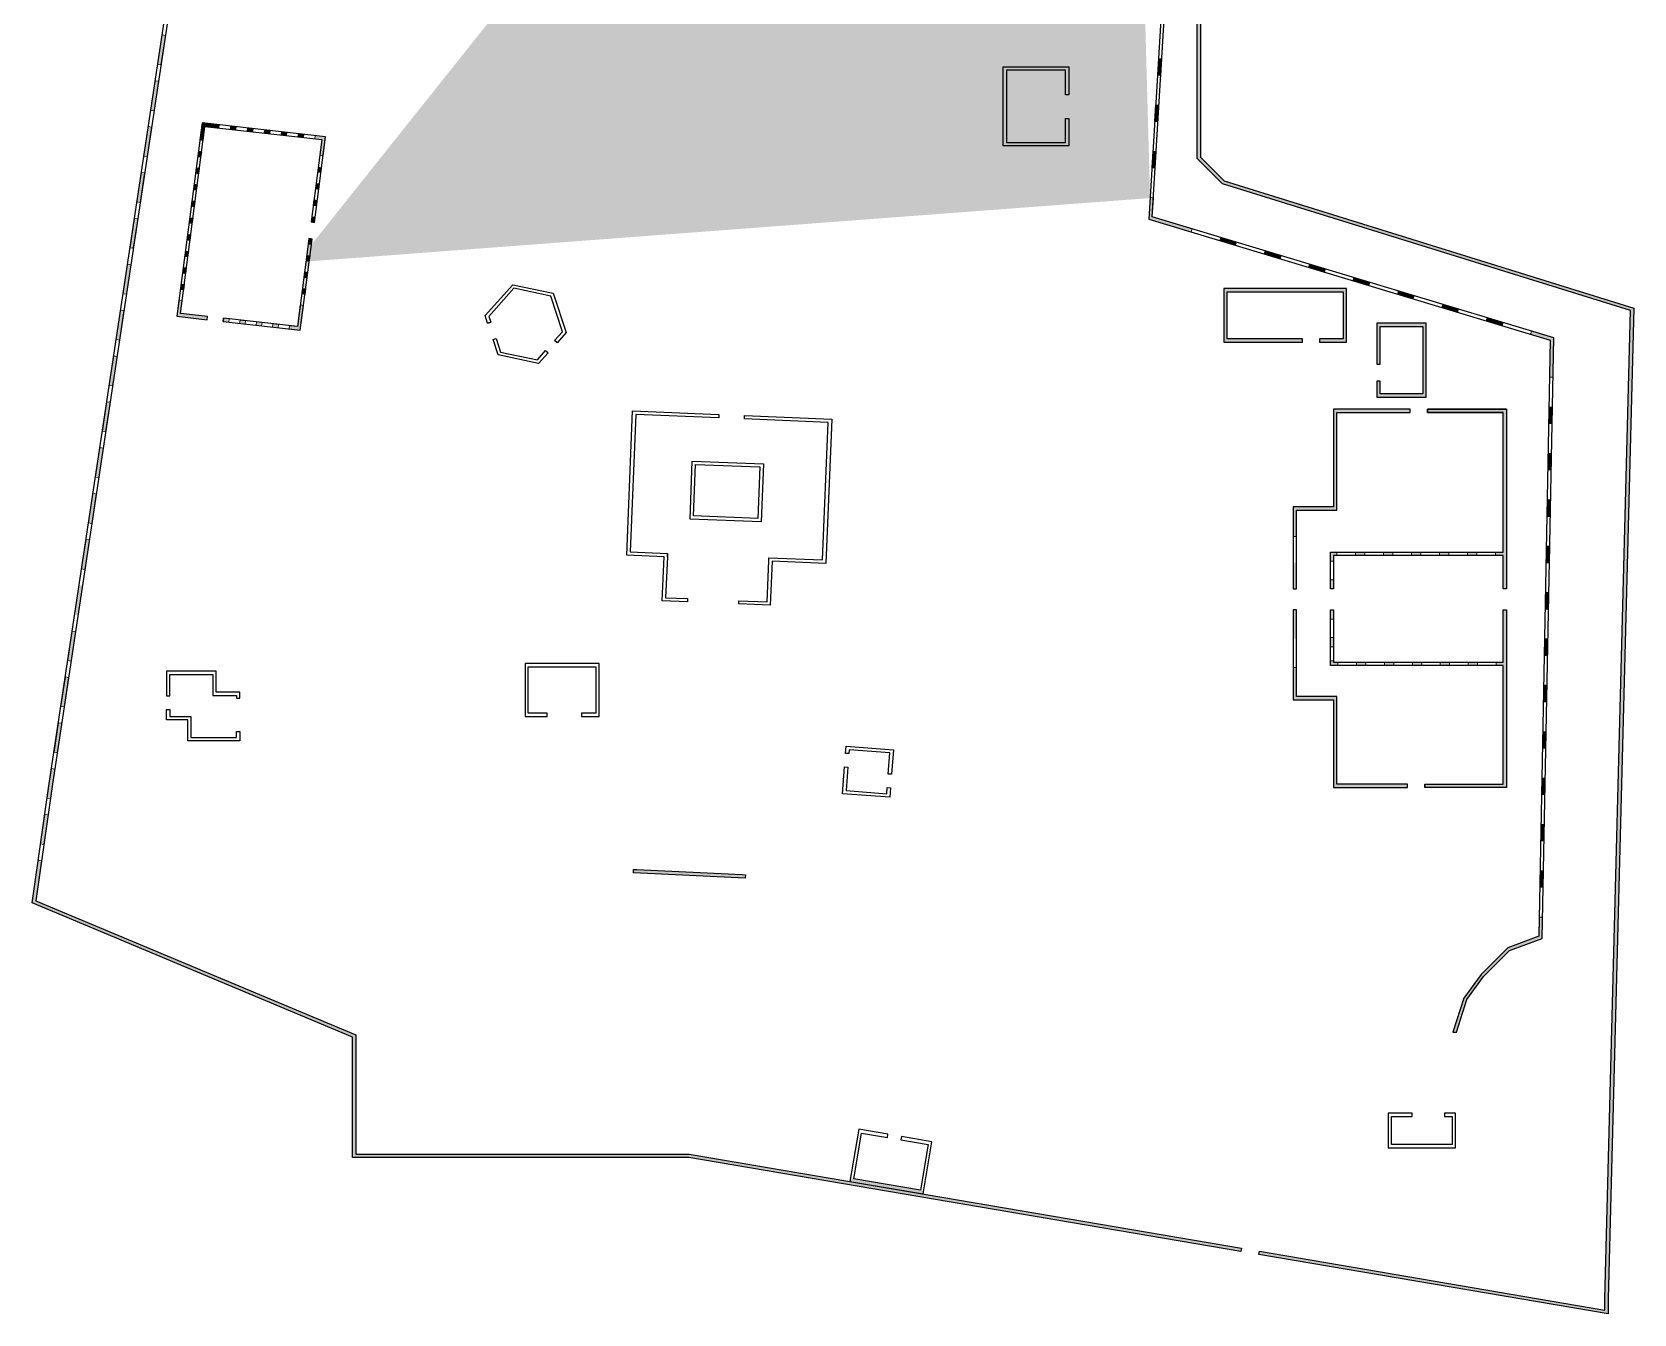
# Model space of a CAD drawing. Header units: millimetres. Extents: x -963 to 128536, y -35530 to 139222.
# Drawn here: x -963 to 119707, y -35530 to 61043 of the extents above; entities that cross this region are included whole.
import ezdxf

# ---------------------------------------------------------------- set-up
doc = ezdxf.new("R2010")
doc.units = ezdxf.units.MM
doc.layers.add('archi', color=7, linetype='Continuous')
doc.layers.add('archiw', color=255, linetype='Continuous', lineweight=0)

msp = doc.modelspace()

# ---------------------------------------------------------------- hatches: boundary and pattern name
at = {"layer": 'archiw'}
h = msp.add_hatch(color=7, dxfattribs=at)
h.dxf.hatch_style = 1
h.paths.add_polyline_path([(91499, -30801), (91457, -31047), (117776, -35530), (117765, -34391), (119707, 40242), (88840, 49835), (87062, 51624), (87062, 62056), (91256, 78049), (91488, 84910), (104172, 85782), (101111, 139126), (100862, 139112), (103908, 86014), (91247, 85144), (91007, 78086), (86812, 62088), (86812, 51521), (88707, 49615), (119452, 40060), (117515, -34385), (117515, -34394), (117523, -35233)])
h = msp.add_hatch(color=7, dxfattribs=at)
h.dxf.hatch_style = 1
h.paths.add_polyline_path([(2835, 19332), (2588, 19370), (2253, 17149), (2500, 17112)], flags=17)
h.paths.add_polyline_path([(2835, 19332), (2588, 19370), (2253, 17149), (2500, 17112)])
edge = h.paths.add_edge_path()
edge.add_line((83505, 48555), (83256, 48570))
edge.add_line((81179, 124151), (81179, 123901))
edge.add_line((82946, 124151), (82946, 123901))
edge.add_line((20089, 45038), (19841, 45070))
edge.add_line((19730, 44214), (19977, 44182))
edge.add_line((19406, 41726), (19653, 41694))
edge.add_line((19568, 42970), (19815, 42938))
edge.add_line((19352, 41314), (19599, 41282))
edge.add_line((19514, 42558), (19761, 42525))
edge.add_line((19676, 43801), (19923, 43769))
h = msp.add_hatch(color=7, dxfattribs=at)
h.dxf.hatch_style = 1
h.paths.add_polyline_path([(9081, 60788), (8834, 60826), (8499, 58605), (8746, 58567)])
h = msp.add_hatch(color=7, dxfattribs=at)
h.dxf.hatch_style = 1
h.paths.add_polyline_path([(84136, 59019), (83887, 59034), (83812, 57789), (84061, 57774)])
h = msp.add_hatch(color=7, dxfattribs=at)
h.dxf.hatch_style = 1
h.paths.add_polyline_path([(8560, 57334), (8313, 57371), (7979, 55150), (8226, 55113)])
h = msp.add_hatch(color=7, dxfattribs=at)
h.dxf.hatch_style = 1
h.paths.add_polyline_path([(83926, 55532), (83677, 55547), (83602, 54302), (83851, 54287)])
h = msp.add_hatch(color=7, dxfattribs=at)
h.dxf.hatch_style = 1
h.paths.add_polyline_path([(8040, 53879), (7793, 53916), (7458, 51695), (7705, 51658)])
h = msp.add_hatch(color=7, dxfattribs=at)
h.dxf.hatch_style = 1
h.paths.add_polyline_path([(13142, 54065), (11849, 54211), (11680, 52914), (11927, 52882), (12064, 53935), (13114, 53817)])
h = msp.add_hatch(color=7, dxfattribs=at)
h.dxf.hatch_style = 1
h.paths.add_polyline_path([(14417, 53921), (14000, 53968), (13972, 53720), (14389, 53673)])
h = msp.add_hatch(color=7, dxfattribs=at)
h.dxf.hatch_style = 1
h.paths.add_polyline_path([(15692, 53776), (15275, 53824), (15246, 53576), (15664, 53528)])
h = msp.add_hatch(color=7, dxfattribs=at)
h.dxf.hatch_style = 1
h.paths.add_polyline_path([(16967, 53632), (16549, 53679), (16521, 53431), (16939, 53384)])
h = msp.add_hatch(color=7, dxfattribs=at)
h.dxf.hatch_style = 1
h.paths.add_polyline_path([(18242, 53488), (17824, 53535), (17796, 53287), (18214, 53240)])
h = msp.add_hatch(color=7, dxfattribs=at)
h.dxf.hatch_style = 1
h.paths.add_polyline_path([(19517, 53344), (19099, 53391), (19071, 53143), (19489, 53096)])
h = msp.add_hatch(color=7, dxfattribs=at)
h.dxf.hatch_style = 1
h.paths.add_polyline_path([(21147, 53160), (20374, 53247), (20346, 52999), (20867, 52940), (20710, 51737), (20958, 51705)])
h = msp.add_hatch(color=7, dxfattribs=at)
h.dxf.hatch_style = 1
h.paths.add_polyline_path([(11816, 52026), (11568, 52058), (11514, 51646), (11762, 51614)])
h = msp.add_hatch(color=7, dxfattribs=at)
h.dxf.hatch_style = 1
h.paths.add_polyline_path([(83716, 52045), (83467, 52060), (83392, 50814), (83641, 50799)])
h = msp.add_hatch(color=7, dxfattribs=at)
h.dxf.hatch_style = 1
h.paths.add_polyline_path([(11654, 50782), (11406, 50815), (11352, 50402), (11600, 50370)])
h = msp.add_hatch(color=7, dxfattribs=at)
h.dxf.hatch_style = 1
h.paths.add_polyline_path([(20846, 50849), (20599, 50882), (20545, 50469), (20792, 50437)])
h = msp.add_hatch(color=7, dxfattribs=at)
h.dxf.hatch_style = 1
h.paths.add_polyline_path([(7519, 50424), (7272, 50462), (6938, 48241), (7185, 48204)])
h = msp.add_hatch(color=7, dxfattribs=at)
h.dxf.hatch_style = 1
h.paths.add_polyline_path([(11491, 49539), (11244, 49571), (11190, 49159), (11438, 49126)])
h = msp.add_hatch(color=7, dxfattribs=at)
h.dxf.hatch_style = 1
h.paths.add_polyline_path([(20684, 49606), (20437, 49638), (20383, 49225), (20630, 49193)])
h = msp.add_hatch(color=7, dxfattribs=at)
h.dxf.hatch_style = 1
h.paths.add_polyline_path([(11329, 48295), (11082, 48327), (11028, 47915), (11276, 47883)])
h = msp.add_hatch(color=7, dxfattribs=at)
h.dxf.hatch_style = 1
h.paths.add_polyline_path([(20522, 48362), (20275, 48394), (20221, 47982), (20468, 47949)])
h = msp.add_hatch(color=7, dxfattribs=at)
h.dxf.hatch_style = 1
h.paths.add_polyline_path([(83505, 48555), (83256, 48570), (83159, 46950), (86358, 45984), (86430, 46223), (83420, 47132)])
h = msp.add_hatch(color=7, dxfattribs=at)
h.dxf.hatch_style = 1
h.paths.add_polyline_path([(20360, 47118), (20112, 47150), (20059, 46738), (20306, 46706)])
h = msp.add_hatch(color=7, dxfattribs=at)
h.dxf.hatch_style = 1
h.paths.add_polyline_path([(6999, 46970), (6752, 47007), (6417, 44786), (6664, 44749)])
h = msp.add_hatch(color=7, dxfattribs=at)
h.dxf.hatch_style = 1
h.paths.add_polyline_path([(11164, 47027), (10917, 47059), (10863, 46646), (11110, 46614)])
h = msp.add_hatch(color=7, dxfattribs=at)
h.dxf.hatch_style = 1
h.paths.add_polyline_path([(10999, 45758), (10751, 45790), (10697, 45377), (10945, 45345)])
h = msp.add_hatch(color=7, dxfattribs=at)
h.dxf.hatch_style = 1
h.paths.add_polyline_path([(19841, 45070), (20089, 45038), (20143, 45451), (19895, 45483)])
h = msp.add_hatch(color=7, dxfattribs=at)
h.dxf.hatch_style = 1
h.paths.add_polyline_path([(89774, 45214), (88580, 45574), (88508, 45335), (89702, 44975)])
h = msp.add_hatch(color=7, dxfattribs=at)
h.dxf.hatch_style = 1
h.paths.add_polyline_path([(6478, 43515), (6231, 43552), (5897, 41331), (6144, 41294)])
h = msp.add_hatch(color=7, dxfattribs=at)
h.dxf.hatch_style = 1
h.paths.add_polyline_path([(10837, 44514), (10589, 44546), (10535, 44134), (10783, 44101)])
h = msp.add_hatch(color=7, dxfattribs=at)
h.dxf.hatch_style = 1
h.paths.add_polyline_path([(19977, 44182), (19730, 44214), (19676, 43801), (19923, 43769)])
h = msp.add_hatch(color=7, dxfattribs=at)
h.dxf.hatch_style = 1
h.paths.add_polyline_path([(93119, 44204), (91924, 44565), (91852, 44326), (93047, 43965)])
h = msp.add_hatch(color=7, dxfattribs=at)
h.dxf.hatch_style = 1
h.paths.add_polyline_path([(96463, 43194), (95269, 43555), (95197, 43316), (96391, 42955)])
h = msp.add_hatch(color=7, dxfattribs=at)
h.dxf.hatch_style = 1
h.paths.add_polyline_path([(10675, 43270), (10427, 43302), (10373, 42890), (10621, 42858)])
h = msp.add_hatch(color=7, dxfattribs=at)
h.dxf.hatch_style = 1
h.paths.add_polyline_path([(19514, 42558), (19761, 42525), (19815, 42938), (19568, 42970)])
h = msp.add_hatch(color=7, dxfattribs=at)
h.dxf.hatch_style = 1
h.paths.add_polyline_path([(99808, 42185), (98613, 42545), (98541, 42306), (99736, 41946)])
h = msp.add_hatch(color=7, dxfattribs=at)
h.dxf.hatch_style = 1
h.paths.add_polyline_path([(10512, 42026), (10265, 42059), (10211, 41646), (10459, 41614)])
h = msp.add_hatch(color=7, dxfattribs=at)
h.dxf.hatch_style = 1
h.paths.add_polyline_path([(19653, 41694), (19406, 41726), (19352, 41314), (19599, 41282)])
h = msp.add_hatch(color=7, dxfattribs=at)
h.dxf.hatch_style = 1
h.paths.add_polyline_path([(94726, 37929), (89066, 37929), (89066, 41471), (97799, 41471), (97799, 37929), (96016, 37929), (96016, 37679), (98048, 37679), (98048, 41721), (88816, 41721), (88816, 37679), (94726, 37679)])
h = msp.add_hatch(color=7, dxfattribs=at)
h.dxf.hatch_style = 1
h.paths.add_polyline_path([(103153, 41175), (101958, 41536), (101886, 41297), (103080, 40936)])
h = msp.add_hatch(color=7, dxfattribs=at)
h.dxf.hatch_style = 1
h.paths.add_polyline_path([(5958, 40060), (5711, 40098), (5376, 37877), (5623, 37840)])
h = msp.add_hatch(color=7, dxfattribs=at)
h.dxf.hatch_style = 1
h.paths.add_polyline_path([(10351, 40789), (10104, 40821), (9948, 39628), (12236, 39369), (12264, 39617), (10228, 39847)])
h = msp.add_hatch(color=7, dxfattribs=at)
h.dxf.hatch_style = 1
h.paths.add_polyline_path([(13881, 39434), (13464, 39481), (13435, 39233), (13853, 39186)])
h.paths.add_polyline_path([(15121, 39294), (14703, 39341), (14675, 39093), (15093, 39046)])
h.paths.add_polyline_path([(16361, 39154), (15943, 39201), (15915, 38953), (16333, 38906)])
h.paths.add_polyline_path([(17600, 39014), (17183, 39061), (17155, 38813), (17572, 38766)])
h.paths.add_polyline_path([(19491, 40450), (19244, 40483), (19031, 38852), (18423, 38921), (18395, 38673), (19247, 38576)])
h = msp.add_hatch(color=7, dxfattribs=at)
h.dxf.hatch_style = 1
h.paths.add_polyline_path([(106497, 40165), (105303, 40526), (105231, 40287), (106425, 39927)])
h = msp.add_hatch(color=7, dxfattribs=at)
h.dxf.hatch_style = 1
h.paths.add_polyline_path([(104044, 39112), (100343, 39112), (100343, 36035), (100593, 36035), (100593, 38862), (103795, 38862), (103795, 33782), (100593, 33782), (100593, 34745), (100343, 34745), (100343, 33533), (104044, 33533)])
h = msp.add_hatch(color=7, dxfattribs=at)
h.dxf.hatch_style = 1
h.paths.add_polyline_path([(109842, 39156), (108647, 39516), (108575, 39278), (109770, 38917)])
h = msp.add_hatch(color=7, dxfattribs=at)
h.dxf.hatch_style = 1
h.paths.add_polyline_path([(113659, 38004), (111987, 38508), (111914, 38269), (113406, 37819), (113352, 35038), (113602, 35033)])
h = msp.add_hatch(color=7, dxfattribs=at)
h.dxf.hatch_style = 1
h.paths.add_polyline_path([(5437, 36606), (5190, 36643), (4856, 34422), (5103, 34385)])
h = msp.add_hatch(color=7, dxfattribs=at)
h.dxf.hatch_style = 1
h.paths.add_polyline_path([(4917, 33151), (4670, 33188), (4335, 30967), (4582, 30930)])
h = msp.add_hatch(color=7, dxfattribs=at)
h.dxf.hatch_style = 1
h.paths.add_polyline_path([(97334, 10983), (94283, 10983), (94283, 13164), (94034, 13164), (94034, 10734), (97085, 10734), (97085, 4138), (102652, 4138), (102652, 4388), (97334, 4388)])
h.paths.add_polyline_path([(110095, 17526), (109845, 17526), (109845, 13574), (109331, 13574), (109331, 13324), (109845, 13324), (109845, 4388), (103952, 4388), (103952, 4138), (110095, 4138)])
h.paths.add_polyline_path([(97335, 32384), (102855, 32384), (102855, 32633), (97085, 32633), (97085, 25263), (94034, 25263), (94034, 23037), (94283, 23037), (94283, 25013), (97335, 25013)])
h.paths.add_polyline_path([(110095, 32633), (104154, 32633), (104154, 32384), (109845, 32384), (109845, 21861), (109266, 21861), (109266, 21612), (109845, 21612), (109845, 19085), (110095, 19085)])
h = msp.add_hatch(color=7, dxfattribs=at)
h.dxf.hatch_style = 1
h.paths.add_polyline_path([(113558, 32788), (113309, 32792), (113285, 31545), (113534, 31540)])
h = msp.add_hatch(color=7, dxfattribs=at)
h.dxf.hatch_style = 1
h.paths.add_polyline_path([(4396, 29696), (4149, 29734), (3815, 27513), (4062, 27476)])
h = msp.add_hatch(color=7, dxfattribs=at)
h.dxf.hatch_style = 1
h.paths.add_polyline_path([(113491, 29295), (113242, 29299), (113218, 28052), (113467, 28047)])
h = msp.add_hatch(color=7, dxfattribs=at)
h.dxf.hatch_style = 1
h.paths.add_polyline_path([(3876, 26242), (3629, 26279), (3294, 24058), (3541, 24021)])
h = msp.add_hatch(color=7, dxfattribs=at)
h.dxf.hatch_style = 1
h.paths.add_polyline_path([(113424, 25802), (113174, 25806), (113150, 24559), (113400, 24554)])
h = msp.add_hatch(color=7, dxfattribs=at)
h.dxf.hatch_style = 1
h.paths.add_polyline_path([(3355, 22787), (3108, 22824), (2774, 20603), (3021, 20566)])
h = msp.add_hatch(color=7, dxfattribs=at)
h.dxf.hatch_style = 1
h.paths.add_polyline_path([(97085, 21612), (97335, 21612), (97335, 21861), (96836, 21861), (96836, 21191), (97085, 21191)])
h.paths.add_polyline_path([(97085, 19787), (96836, 19787), (96836, 19085), (97085, 19085)])
h.paths.add_polyline_path([(97085, 17526), (96836, 17526), (96836, 16824), (97085, 16824)])
h.paths.add_polyline_path([(97085, 15420), (96836, 15420), (96836, 14718), (97085, 14718)])
h.paths.add_polyline_path([(97399, 13574), (97085, 13574), (97085, 13667), (96836, 13667), (96836, 13324), (97399, 13324)])
h.paths.add_polyline_path([(99505, 13574), (98803, 13574), (98803, 13324), (99505, 13324)])
h.paths.add_polyline_path([(101610, 13574), (100909, 13574), (100909, 13324), (101610, 13324)])
h.paths.add_polyline_path([(103716, 13574), (103014, 13574), (103014, 13324), (103716, 13324)])
h.paths.add_polyline_path([(105822, 13574), (105120, 13574), (105120, 13324), (105822, 13324)])
h.paths.add_polyline_path([(107927, 13574), (107225, 13574), (107225, 13324), (107927, 13324)])
h.paths.add_polyline_path([(99440, 21861), (98738, 21861), (98738, 21612), (99440, 21612)])
h.paths.add_polyline_path([(101546, 21861), (100844, 21861), (100844, 21612), (101546, 21612)])
h.paths.add_polyline_path([(103651, 21861), (102950, 21861), (102950, 21612), (103651, 21612)])
h.paths.add_polyline_path([(105757, 21861), (105055, 21861), (105055, 21612), (105757, 21612)])
h.paths.add_polyline_path([(107862, 21861), (107161, 21861), (107161, 21612), (107862, 21612)])
h = msp.add_hatch(color=7, dxfattribs=at)
h.dxf.hatch_style = 1
h.paths.add_polyline_path([(113357, 22309), (113107, 22313), (113083, 21066), (113333, 21061)])
h = msp.add_hatch(color=7, dxfattribs=at)
h.dxf.hatch_style = 1
h.paths.add_polyline_path([(94283, 21061), (94034, 21061), (94034, 19085), (94283, 19085)])
h = msp.add_hatch(color=7, dxfattribs=at)
h.dxf.hatch_style = 1
h.paths.add_polyline_path([(2835, 19332), (2588, 19370), (2253, 17149), (2500, 17112)])
h = msp.add_hatch(color=7, dxfattribs=at)
h.dxf.hatch_style = 1
h.paths.add_polyline_path([(113289, 18816), (113040, 18820), (113016, 17573), (113265, 17568)])
h = msp.add_hatch(color=7, dxfattribs=at)
h.dxf.hatch_style = 1
h.paths.add_polyline_path([(94283, 17526), (94034, 17526), (94034, 15348), (94283, 15348)])
h = msp.add_hatch(color=7, dxfattribs=at)
h.dxf.hatch_style = 1
h.paths.add_polyline_path([(2314, 15878), (2067, 15915), (1733, 13694), (1980, 13657)])
h = msp.add_hatch(color=7, dxfattribs=at)
h.dxf.hatch_style = 1
h.paths.add_polyline_path([(113222, 15323), (112973, 15327), (112949, 14080), (113198, 14075)])
h = msp.add_hatch(color=7, dxfattribs=at)
h.dxf.hatch_style = 1
h.paths.add_polyline_path([(1794, 12423), (1547, 12460), (1212, 10239), (1459, 10202)])
h = msp.add_hatch(color=7, dxfattribs=at)
h.dxf.hatch_style = 1
h.paths.add_polyline_path([(113155, 11830), (112905, 11834), (112881, 10587), (113131, 10582)])
h = msp.add_hatch(color=7, dxfattribs=at)
h.dxf.hatch_style = 1
h.paths.add_polyline_path([(1273, 8968), (1026, 9006), (692, 6785), (939, 6748)])
h = msp.add_hatch(color=7, dxfattribs=at)
h.dxf.hatch_style = 1
h.paths.add_polyline_path([(113088, 8337), (112838, 8341), (112814, 7094), (113064, 7089)])
h = msp.add_hatch(color=7, dxfattribs=at)
h.dxf.hatch_style = 1
h.paths.add_polyline_path([(753, 5514), (506, 5551), (336, 4426), (179, 3339), (426, 3302), (583, 4390), (583, 4389), (583, 4391), (583, 4390)])
h = msp.add_hatch(color=7, dxfattribs=at)
h.dxf.hatch_style = 1
h.paths.add_polyline_path([(113020, 4844), (112771, 4848), (112747, 3601), (112996, 3596)])
h = msp.add_hatch(color=7, dxfattribs=at)
h.dxf.hatch_style = 1
h.paths.add_polyline_path([(247, 2067), (1, 2105), (-321, -118), (-74, -155)])
h = msp.add_hatch(color=7, dxfattribs=at)
h.dxf.hatch_style = 1
h.paths.add_polyline_path([(112953, 1351), (112704, 1355), (112680, 108), (112929, 103)])
h = msp.add_hatch(color=7, dxfattribs=at)
h.dxf.hatch_style = 1
h.paths.add_polyline_path([(-253, -1390), (-499, -1353), (-963, -4560), (23189, -14680), (23189, -23734), (48521, -23734), (90093, -30815), (90135, -30569), (48542, -23485), (23439, -23485), (23439, -14514), (-688, -4405)])
h = msp.add_hatch(color=7, dxfattribs=at)
h.dxf.hatch_style = 1
h.paths.add_polyline_path([(44596, -2053), (44347, -2042), (44336, -2290), (52763, -2690), (52773, -2439), (52524, -2429)])
h = msp.add_hatch(color=7, dxfattribs=at)
h.dxf.hatch_style = 1
h.paths.add_polyline_path([(112886, -2142), (112636, -2138), (112612, -3385), (112862, -3390)])
h = msp.add_hatch(color=7, dxfattribs=at)
h.dxf.hatch_style = 1
h.paths.add_polyline_path([(112819, -5634), (112569, -5629), (112542, -7065), (110194, -7943), (108187, -9948), (106888, -11727), (106068, -14311), (106330, -14311), (107114, -11841), (108377, -10111), (110332, -8157), (112788, -7240)])
h = msp.add_hatch(color=7, dxfattribs=at)
h.dxf.hatch_style = 1
h.paths.add_polyline_path([(60929, -25341), (60683, -25299), (60642, -25545), (66155, -26484), (66197, -26238), (65951, -26197)])

# ---------------------------------------------------------------- linework, layer by layer
at = {"layer": 'archi'}
for p, q in [((336, 4426), (17993, 121613)), ((18245, 121613), (583, 4389)), ((85081, 78830), (83159, 46950)), ((83420, 47132), (85329, 78797)), ((86812, 51521), (86812, 62088)), ((87062, 62056), (87062, 51624)), ((11849, 54211), (9948, 39628)), ((10228, 39847), (12064, 53935)), ((21147, 53160), (11849, 54211)), ((12064, 53935), (20867, 52940)), ((20306, 46706), (21147, 53160)), ((20867, 52940), (20059, 46738)), ((88707, 49615), (86812, 51521)), ((87062, 51624), (88840, 49835)), ((119452, 40060), (88707, 49615)), ((88840, 49835), (119707, 40242)), ((113659, 38004), (83420, 47132)), ((20059, 46738), (20306, 46706)), ((83159, 46950), (113406, 37819)), ((19841, 45070), (19031, 38852)), ((19247, 38576), (20089, 45038)), ((19895, 45483), (19841, 45070)), ((20143, 45451), (19895, 45483)), ((20089, 45038), (20143, 45451)), ((98048, 41721), (88816, 41721)), ((88816, 41721), (88816, 37679)), ((89066, 37929), (89066, 41471)), ((89066, 41471), (97799, 41471)), ((97799, 41471), (97799, 37929)), ((98048, 37679), (98048, 41721)), ((12264, 39617), (10228, 39847)), ((117515, -34385), (119452, 40060)), ((119707, 40242), (117765, -34391)), ((9948, 39628), (12236, 39369)), ((12236, 39369), (12264, 39617)), ((13464, 39481), (13435, 39233)), ((13435, 39233), (13464, 39481)), ((13435, 39233), (19247, 38576)), ((19031, 38852), (13464, 39481)), ((104044, 39112), (100343, 39112)), ((100343, 39112), (100343, 36035)), ((100593, 36035), (100593, 38862)), ((100593, 38862), (103795, 38862)), ((103795, 38862), (103795, 33782)), ((104044, 33533), (104044, 39112)), ((88816, 37679), (94726, 37679)), ((94726, 37929), (89066, 37929)), ((94726, 37679), (94726, 37929)), ((96016, 37929), (96016, 37679)), ((97799, 37929), (96016, 37929)), ((96016, 37679), (98048, 37679)), ((113406, 37819), (112542, -7065)), ((112788, -7240), (113659, 38004)), ((100343, 36035), (100593, 36035)), ((100593, 34745), (100343, 34745)), ((100343, 34745), (100343, 33533)), ((100593, 33782), (100593, 34745)), ((102855, 32633), (97085, 32633)), ((97085, 32633), (97085, 25263)), ((100343, 33533), (104044, 33533)), ((103795, 33782), (100593, 33782)), ((102855, 32384), (102855, 32633)), ((110095, 32633), (104154, 32633)), ((104154, 32633), (104154, 32384)), ((104154, 32384), (104154, 32633)), ((104154, 32633), (110095, 32633)), ((110095, 32633), (110095, 32633)), ((110095, 32633), (110095, 19085)), ((97335, 25013), (97335, 32384)), ((97335, 32384), (102855, 32384)), ((104154, 32384), (109845, 32384)), ((109845, 32384), (104154, 32384)), ((109845, 21861), (109845, 32384)), ((97085, 25263), (94034, 25263)), ((94034, 25263), (94034, 19085)), ((94283, 19085), (94283, 25013)), ((94283, 25013), (97335, 25013)), ((96836, 19085), (96836, 21861)), ((96836, 21861), (109845, 21861)), ((109845, 21612), (97085, 21612)), ((97085, 21612), (97085, 19085)), ((109845, 19085), (109845, 21612)), ((94034, 19085), (94283, 19085)), ((97085, 19085), (96836, 19085)), ((110095, 19085), (109845, 19085)), ((94283, 17526), (94034, 17526)), ((94034, 17526), (94034, 10734)), ((94283, 10983), (94283, 17526)), ((96836, 13324), (96836, 17526)), ((96836, 17526), (97085, 17526)), ((97085, 17526), (97085, 13574)), ((109845, 13574), (109845, 17526)), ((109845, 17526), (110095, 17526)), ((110095, 17526), (110095, 4138)), ((109845, 13324), (96836, 13324)), ((97085, 13574), (109845, 13574)), ((109845, 4388), (109845, 13324)), ((97334, 10983), (94283, 10983)), ((97334, 4388), (97334, 10983)), ((94034, 10734), (97085, 10734)), ((97085, 10734), (97085, 4138)), ((-963, -4560), (336, 4426)), ((583, 4391), (-688, -4405)), ((583, 4389), (583, 4391)), ((97085, 4138), (102652, 4138)), ((102652, 4388), (97334, 4388)), ((102652, 4138), (102652, 4388)), ((103952, 4388), (109845, 4388)), ((103952, 4138), (103952, 4388)), ((103952, 4388), (103952, 4138)), ((103952, 4138), (103952, 4388)), ((110095, 4138), (103952, 4138)), ((44336, -2290), (44347, -2042)), ((52763, -2690), (44336, -2290)), ((44347, -2042), (44596, -2053)), ((44596, -2053), (52524, -2429)), ((52524, -2429), (52773, -2439)), ((52773, -2439), (52763, -2690)), ((23189, -14680), (-963, -4560)), ((-688, -4405), (23439, -14514)), ((112542, -7065), (110194, -7943)), ((110332, -8157), (112788, -7240)), ((110194, -7943), (108187, -9948)), ((108377, -10111), (110332, -8157)), ((108187, -9948), (106888, -11727)), ((107114, -11841), (108377, -10111)), ((106888, -11727), (106068, -14311)), ((106330, -14311), (107114, -11841)), ((106068, -14311), (106330, -14311)), ((23189, -23734), (23189, -14680)), ((23439, -14514), (23439, -23485)), ((48521, -23734), (23189, -23734)), ((23439, -23485), (48542, -23485)), ((90093, -30815), (48521, -23734)), ((48542, -23485), (90135, -30569)), ((60642, -25545), (66155, -26484)), ((65951, -26197), (60929, -25341)), ((90135, -30569), (90093, -30815)), ((91457, -31047), (91499, -30801)), ((117776, -35530), (91457, -31047)), ((91499, -30801), (117523, -35233)), ((117515, -34394), (117515, -34385)), ((117523, -35233), (117515, -34394)), ((117765, -34391), (117776, -35530))]:
    msp.add_line(p, q, dxfattribs=at)
for points in [[(72431, 52724), (76885, 52724), (76885, 54536), (77134, 54536), (77134, 52474), (72182, 52474), (72182, 58423), (77134, 58423), (77134, 56301), (76885, 56301), (76885, 58174), (72431, 58174)], [(37912, 36880), (37197, 36081), (34143, 36720), (33763, 37875), (34001, 37953), (34335, 36935), (37107, 36354), (37726, 37047)], [(54640, 17858), (52267, 17956), (52277, 18205), (54401, 18117), (54528, 21195), (54538, 21444), (58593, 21277), (59020, 31637), (52697, 31898), (52707, 32148), (59280, 31877), (58832, 21018), (54777, 21185)], [(54129, 28516), (53961, 24145), (48603, 24352), (48771, 28722)], [(53721, 24404), (48862, 24591), (49011, 28463), (53870, 28276)], [(37828, 9477), (37830, 9726), (36421, 9726), (36421, 13218), (41515, 13218), (41515, 9726), (40439, 9726), (40439, 9477), (41764, 9477), (41764, 13467), (36171, 13467), (36171, 9477)], [(9414, 11035), (9414, 12647), (12654, 12647), (12654, 11069), (14441, 11069), (14441, 10872), (14691, 10872), (14691, 11318), (12904, 11318), (12904, 12896), (9164, 12896), (9164, 11035)], [(14441, 8352), (14691, 8352), (14691, 7648), (10761, 7648), (10761, 9226), (9164, 9226), (9164, 9995), (9414, 9995), (9414, 9476), (11011, 9476), (11011, 7898), (14441, 7898)], [(63531, 5146), (63651, 6751), (60589, 6980), (60567, 6686), (60318, 6705), (60359, 7248), (63919, 6981), (63780, 5128)], [(63420, 3665), (63455, 4130), (63704, 4111), (63650, 3397), (60091, 3664), (60242, 5689), (60491, 5670), (60358, 3894)], [(101182, -20395), (101182, -23015), (106254, -23015), (106254, -20395), (105439, -20395), (105439, -20644), (106004, -20644), (106004, -22765), (101432, -22765), (101432, -20644), (102992, -20644), (102992, -20395)]]:
    msp.add_lwpolyline(points, close=True, dxfattribs=at)
for points in [[(33355, 39118), (33592, 39196), (33355, 39118), (33169, 39684), (35250, 42010), (38304, 41370), (39277, 38406), (38590, 37637), (38404, 37804), (38995, 38465), (38112, 41156), (35340, 41736), (33451, 39625), (33592, 39196)], [(46893, 21510), (46903, 21759), (46893, 21510), (46766, 18432), (48421, 18364), (48411, 18115), (46506, 18193), (46644, 21520), (43830, 21636), (44278, 32495), (50775, 32227), (50764, 31978), (44517, 32235), (44090, 21875), (46903, 21759)], [(60929, -25341), (61516, -21899), (63469, -22232), (63511, -21986), (61312, -21611), (60642, -25545)], [(66155, -26484), (66825, -22550), (64536, -22161), (64494, -22407), (66538, -22755), (65951, -26197)]]:
    msp.add_lwpolyline(points, dxfattribs=at)
at = {"layer": 'archiw'}
for p, q in [((83505, 48555), (83256, 48570)), ((20089, 45038), (19841, 45070)), ((19676, 43801), (19923, 43769)), ((19730, 44214), (19977, 44182)), ((19514, 42558), (19761, 42525)), ((19514, 42558), (19514, 42558)), ((19568, 42970), (19815, 42938)), ((19352, 41314), (19599, 41282)), ((19406, 41726), (19653, 41694))]:
    msp.add_line(p, q, dxfattribs=at)
for points in [[(91499, -30801), (91457, -31047), (117776, -35530), (117765, -34391), (119707, 40242), (88840, 49835), (87062, 51624), (87062, 62056), (91256, 78049), (91488, 84910), (104172, 85782), (101111, 139126), (100862, 139112), (103908, 86014), (91247, 85144), (91007, 78086), (86812, 62088), (86812, 51521), (88707, 49615), (119452, 40060), (117515, -34385), (117515, -34394), (117523, -35233), (91499, -30801)], [(9081, 60788), (8834, 60826), (8499, 58605), (8746, 58567), (9081, 60788)], [(84136, 59019), (83887, 59034), (83812, 57789), (84061, 57774), (84136, 59019)], [(8560, 57334), (8313, 57371), (7979, 55150), (8226, 55113), (8560, 57334)], [(83926, 55532), (83677, 55547), (83602, 54302), (83851, 54287), (83926, 55532)], [(8040, 53879), (7793, 53916), (7458, 51695), (7705, 51658), (8040, 53879)], [(13142, 54065), (11849, 54211), (11680, 52914), (11927, 52882), (12064, 53935), (13114, 53817), (13142, 54065)], [(14417, 53921), (14000, 53968), (13972, 53720), (14389, 53673), (14417, 53921)], [(15692, 53776), (15275, 53824), (15246, 53576), (15664, 53528), (15692, 53776)], [(16967, 53632), (16549, 53679), (16521, 53431), (16939, 53384), (16967, 53632)], [(18242, 53488), (17824, 53535), (17796, 53287), (18214, 53240), (18242, 53488)], [(19517, 53344), (19099, 53391), (19071, 53143), (19489, 53096), (19517, 53344)], [(21147, 53160), (20374, 53247), (20346, 52999), (20867, 52940), (20710, 51737), (20958, 51705), (21147, 53160)], [(11816, 52026), (11568, 52058), (11514, 51646), (11762, 51614), (11816, 52026)], [(83716, 52045), (83467, 52060), (83392, 50814), (83641, 50799), (83716, 52045)], [(11654, 50782), (11406, 50815), (11352, 50402), (11600, 50370), (11654, 50782)], [(7519, 50424), (7272, 50462), (6938, 48241), (7185, 48204), (7519, 50424)], [(11491, 49539), (11244, 49571), (11190, 49159), (11438, 49126), (11491, 49539)], [(20684, 49606), (20437, 49638), (20383, 49225), (20630, 49193), (20684, 49606)], [(11329, 48295), (11082, 48327), (11028, 47915), (11276, 47883), (11329, 48295)], [(20522, 48362), (20275, 48394), (20221, 47982), (20468, 47949), (20522, 48362)], [(83505, 48555), (83256, 48570), (83159, 46950), (86358, 45984), (86430, 46223), (83420, 47132), (83505, 48555)], [(6999, 46970), (6752, 47007), (6417, 44786), (6664, 44749), (6999, 46970)], [(11164, 47027), (10917, 47059), (10863, 46646), (11110, 46614), (11164, 47027)], [(10999, 45758), (10751, 45790), (10697, 45377), (10945, 45345), (10999, 45758)], [(19841, 45070), (20089, 45038), (20143, 45451), (19895, 45483), (19841, 45070)], [(89774, 45214), (88580, 45574), (88508, 45335), (89702, 44975), (89774, 45214)], [(6478, 43515), (6231, 43552), (5897, 41331), (6144, 41294), (6478, 43515)], [(10837, 44514), (10589, 44546), (10535, 44134), (10783, 44101), (10837, 44514)], [(19977, 44182), (19730, 44214), (19676, 43801), (19923, 43769), (19977, 44182)], [(93119, 44204), (91924, 44565), (91852, 44326), (93047, 43965), (93119, 44204)], [(96463, 43194), (95269, 43555), (95197, 43316), (96391, 42955), (96463, 43194)], [(10675, 43270), (10427, 43302), (10373, 42890), (10621, 42858), (10675, 43270)], [(19514, 42558), (19761, 42525), (19815, 42938), (19568, 42970), (19514, 42558)], [(99808, 42185), (98613, 42545), (98541, 42306), (99736, 41946), (99808, 42185)], [(10512, 42026), (10265, 42059), (10211, 41646), (10459, 41614), (10512, 42026)], [(19653, 41694), (19406, 41726), (19352, 41314), (19599, 41282), (19653, 41694)], [(94726, 37929), (89066, 37929), (89066, 41471), (97799, 41471), (97799, 37929), (96016, 37929), (96016, 37679), (98048, 37679), (98048, 41721), (88816, 41721), (88816, 37679), (94726, 37679), (94726, 37929)], [(103153, 41175), (101958, 41536), (101886, 41297), (103080, 40936), (103153, 41175)], [(5958, 40060), (5711, 40098), (5376, 37877), (5623, 37840), (5958, 40060)], [(10351, 40789), (10104, 40821), (9948, 39628), (12236, 39369), (12264, 39617), (10228, 39847), (10351, 40789)], [(19491, 40450), (19244, 40483), (19031, 38852), (18423, 38921), (18395, 38673), (19247, 38576), (19491, 40450)], [(106497, 40165), (105303, 40526), (105231, 40287), (106425, 39927), (106497, 40165)], [(13881, 39434), (13464, 39481), (13435, 39233), (13853, 39186), (13881, 39434)], [(15121, 39294), (14703, 39341), (14675, 39093), (15093, 39046), (15121, 39294)], [(16361, 39154), (15943, 39201), (15915, 38953), (16333, 38906), (16361, 39154)], [(17600, 39014), (17183, 39061), (17155, 38813), (17572, 38766), (17600, 39014)], [(104044, 39112), (100343, 39112), (100343, 36035), (100593, 36035), (100593, 38862), (103795, 38862), (103795, 33782), (100593, 33782), (100593, 34745), (100343, 34745), (100343, 33533), (104044, 33533), (104044, 39112)], [(109842, 39156), (108647, 39516), (108575, 39278), (109770, 38917), (109842, 39156)], [(113659, 38004), (111987, 38508), (111914, 38269), (113406, 37819), (113352, 35038), (113602, 35033), (113659, 38004)], [(5437, 36606), (5190, 36643), (4856, 34422), (5103, 34385), (5437, 36606)], [(4917, 33151), (4670, 33188), (4335, 30967), (4582, 30930), (4917, 33151)], [(97335, 32384), (102855, 32384), (102855, 32633), (97085, 32633), (97085, 25263), (94034, 25263), (94034, 23037), (94283, 23037), (94283, 25013), (97335, 25013), (97335, 32384)], [(97335, 32384), (102855, 32384), (102855, 32633), (97085, 32633), (97085, 25263), (94034, 25263), (94034, 23037), (94283, 23037), (94283, 25013), (97335, 25013), (97335, 32384)], [(110095, 32633), (104154, 32633), (104154, 32384), (109845, 32384), (109845, 21861), (109266, 21861), (109266, 21612), (109845, 21612), (109845, 19085), (110095, 19085), (110095, 32633)], [(110095, 32633), (104154, 32633), (104154, 32384), (109845, 32384), (109845, 21861), (109266, 21861), (109266, 21612), (109845, 21612), (109845, 19085), (110095, 19085), (110095, 32633)], [(113558, 32788), (113309, 32792), (113285, 31545), (113534, 31540), (113558, 32788)], [(4396, 29696), (4149, 29734), (3815, 27513), (4062, 27476), (4396, 29696)], [(113491, 29295), (113242, 29299), (113218, 28052), (113467, 28047), (113491, 29295)], [(3876, 26242), (3629, 26279), (3294, 24058), (3541, 24021), (3876, 26242)], [(113424, 25802), (113174, 25806), (113150, 24559), (113400, 24554), (113424, 25802)], [(3355, 22787), (3108, 22824), (2774, 20603), (3021, 20566), (3355, 22787)], [(97085, 21612), (97335, 21612), (97335, 21861), (96836, 21861), (96836, 21191), (97085, 21191), (97085, 21612)], [(99440, 21861), (98738, 21861), (98738, 21612), (99440, 21612), (99440, 21861)], [(101546, 21861), (100844, 21861), (100844, 21612), (101546, 21612), (101546, 21861)], [(103651, 21861), (102950, 21861), (102950, 21612), (103651, 21612), (103651, 21861)], [(105757, 21861), (105055, 21861), (105055, 21612), (105757, 21612), (105757, 21861)], [(107862, 21861), (107161, 21861), (107161, 21612), (107862, 21612), (107862, 21861)], [(113357, 22309), (113107, 22313), (113083, 21066), (113333, 21061), (113357, 22309)], [(97085, 19787), (96836, 19787), (96836, 19085), (97085, 19085), (97085, 19787)], [(113289, 18816), (113040, 18820), (113016, 17573), (113265, 17568), (113289, 18816)], [(97085, 17526), (96836, 17526), (96836, 16824), (97085, 16824), (97085, 17526)], [(110095, 17526), (109845, 17526), (109845, 13574), (109331, 13574), (109331, 13324), (109845, 13324), (109845, 4388), (103952, 4388), (103952, 4138), (110095, 4138), (110095, 17526)], [(110095, 17526), (109845, 17526), (109845, 13574), (109331, 13574), (109331, 13324), (109845, 13324), (109845, 4388), (103952, 4388), (103952, 4138), (110095, 4138), (110095, 17526)], [(2314, 15878), (2067, 15915), (1733, 13694), (1980, 13657), (2314, 15878)], [(97085, 15420), (96836, 15420), (96836, 14718), (97085, 14718), (97085, 15420)], [(113222, 15323), (112973, 15327), (112949, 14080), (113198, 14075), (113222, 15323)], [(97399, 13574), (97085, 13574), (97085, 13667), (96836, 13667), (96836, 13324), (97399, 13324), (97399, 13574)], [(99505, 13574), (98803, 13574), (98803, 13324), (99505, 13324), (99505, 13574)], [(101610, 13574), (100909, 13574), (100909, 13324), (101610, 13324), (101610, 13574)], [(103716, 13574), (103014, 13574), (103014, 13324), (103716, 13324), (103716, 13574)], [(105822, 13574), (105120, 13574), (105120, 13324), (105822, 13324), (105822, 13574)], [(107927, 13574), (107225, 13574), (107225, 13324), (107927, 13324), (107927, 13574)], [(1794, 12423), (1547, 12460), (1212, 10239), (1459, 10202), (1794, 12423)], [(97334, 10983), (94283, 10983), (94283, 13164), (94034, 13164), (94034, 10734), (97085, 10734), (97085, 4138), (102652, 4138), (102652, 4388), (97334, 4388), (97334, 10983)], [(97334, 10983), (94283, 10983), (94283, 13164), (94034, 13164), (94034, 10734), (97085, 10734), (97085, 4138), (102652, 4138), (102652, 4388), (97334, 4388), (97334, 10983)], [(113155, 11830), (112905, 11834), (112881, 10587), (113131, 10582), (113155, 11830)], [(1273, 8968), (1026, 9006), (692, 6785), (939, 6748), (1273, 8968)], [(113088, 8337), (112838, 8341), (112814, 7094), (113064, 7089), (113088, 8337)], [(753, 5514), (506, 5551), (336, 4426), (179, 3339), (426, 3302), (583, 4390), (583, 4389), (583, 4391), (583, 4390), (753, 5514)], [(113020, 4844), (112771, 4848), (112747, 3601), (112996, 3596), (113020, 4844)], [(247, 2067), (1, 2105), (-321, -118), (-74, -155), (247, 2067)], [(112953, 1351), (112704, 1355), (112680, 108), (112929, 103), (112953, 1351)], [(-253, -1390), (-499, -1353), (-963, -4560), (23189, -14680), (23189, -23734), (48521, -23734), (90093, -30815), (90135, -30569), (48542, -23485), (23439, -23485), (23439, -14514), (-688, -4405), (-253, -1390)], [(-253, -1390), (-499, -1353), (-963, -4560), (23189, -14680), (23189, -23734), (48521, -23734), (90093, -30815), (90135, -30569), (48542, -23485), (23439, -23485), (23439, -14514), (-688, -4405), (-253, -1390)], [(44596, -2053), (44347, -2042), (44336, -2290), (52763, -2690), (52773, -2439), (52524, -2429), (44596, -2053)], [(112886, -2142), (112636, -2138), (112612, -3385), (112862, -3390), (112886, -2142)], [(112819, -5634), (112569, -5629), (112542, -7065), (110194, -7943), (108187, -9948), (106888, -11727), (106068, -14311), (106330, -14311), (107114, -11841), (108377, -10111), (110332, -8157), (112788, -7240), (112819, -5634)]]:
    msp.add_lwpolyline(points, close=True, dxfattribs=at)

doc.saveas('drawing.dxf')
